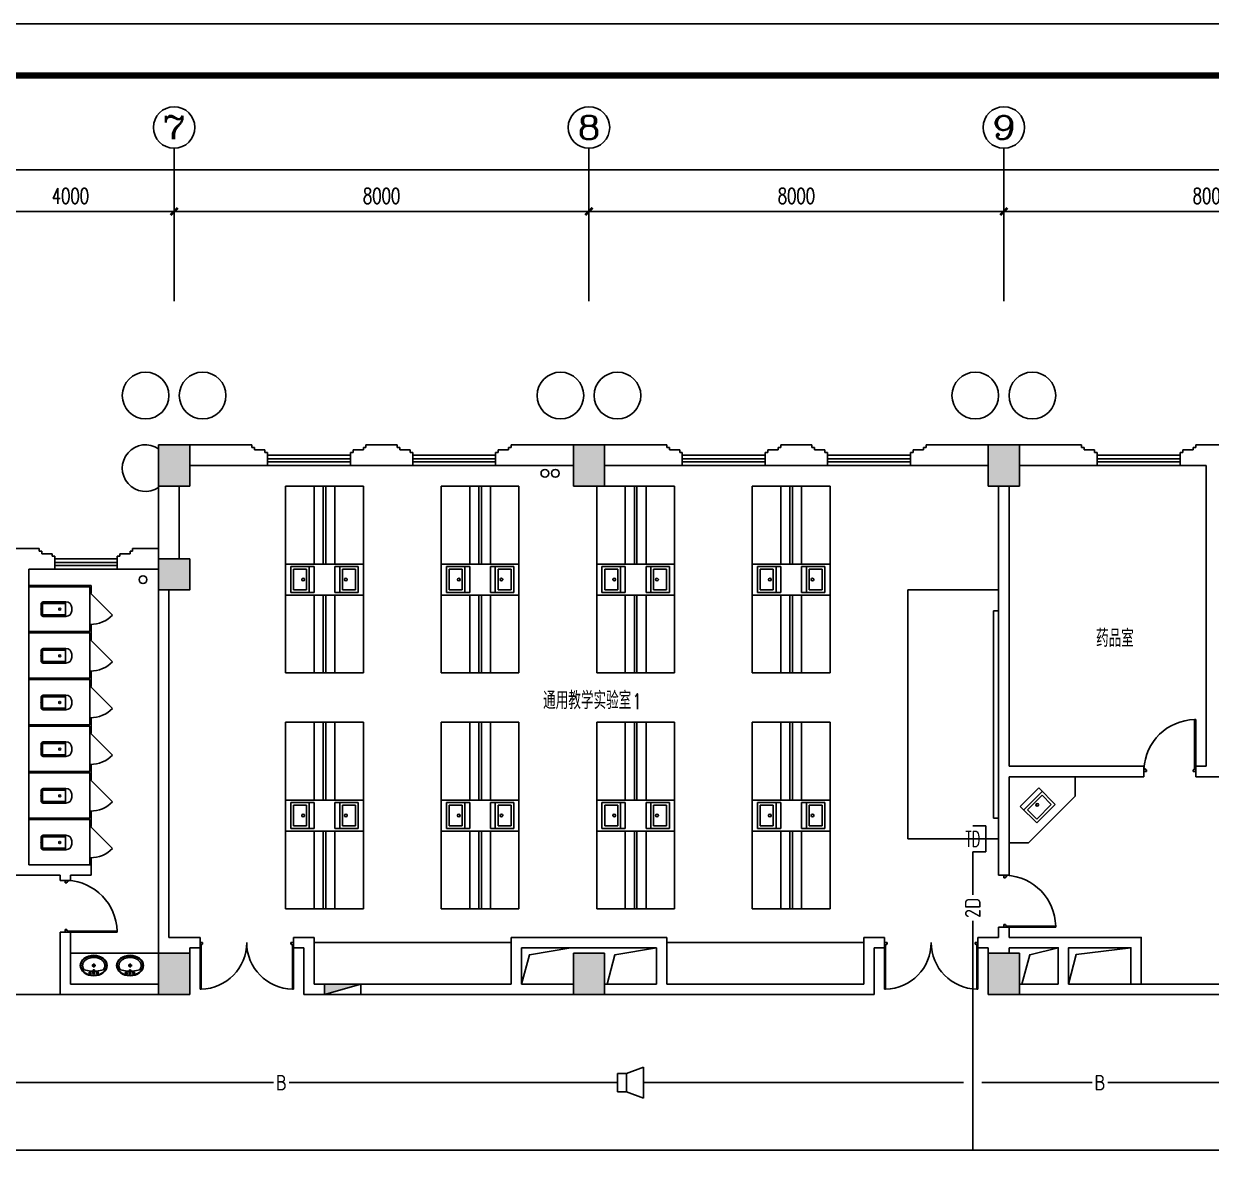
# Model space of a CAD drawing. Extents: x 190999 to 834799, y -200814 to 215286.
# Drawn here: x 217912 to 240812, y 49967 to 71786 of the extents above; entities that cross this region are included whole.
import ezdxf
from ezdxf.enums import TextEntityAlignment as Align

# ---------------------------------------------------------------- set-up
doc = ezdxf.new("R2010")
doc.units = 0
doc.header["$LTSCALE"] = 1000
doc.header["$MEASUREMENT"] = 0
for name, color, linetype in [('00-EQUIP', 3, 'Continuous'), ('00-SIG_TEXT', 7, 'Continuous'), ('00-WIRE-4', 6, 'Continuous'), ('A-卫生间', 250, 'Continuous'), ('A-墙线', 2, 'Continuous'), ('A-外包装修', 250, 'Continuous'), ('A-外窗', 145, 'Continuous'), ('A-家具', 250, 'Continuous'), ('A-门', 167, 'Continuous'), ('AXIS', 3, 'Continuous'), ('AXIS_TEXT', 7, 'Continuous'), ('COLUMN', 2, 'Continuous'), ('EQUIP_消火栓', 6, 'Continuous'), ('PUB_HATCH', 250, 'Continuous'), ('图框', 189, 'Continuous'), ('房间名称', 7, 'Continuous'), ('桥架', 1, 'Continuous'), ('洞口线', 177, 'Continuous'), ('雨水管', 3, 'Continuous')]:
    doc.layers.add(name, color=color, linetype=linetype)
doc.styles.add('-GBCBIGGBENOR', font='GBENOR.shx', dxfattribs={"bigfont": 'GBCBIG.shx'})
doc.styles.add('_COMPLEX', font='COMPLEX.shx', dxfattribs={"width": 0.5})
doc.styles.add('_TCH_AXIS', font='COMPLEX', dxfattribs={"bigfont": 'GBCBIG'})
doc.styles.add('_TCH_DIM', font='SIMPLEX', dxfattribs={"bigfont": 'GBCBIG'})
doc.styles.add('COMPLEX', font='COMPLEX')
doc.styles.add('DIM_FONT', font='SIMPLEX', dxfattribs={"width": 0.7, "bigfont": 'GBCBIG'})
doc.styles.get("Standard").update_dxf_attribs({"font": 'simhei.ttf'})
doc.styles.add('zz-1', font='arial.ttf', dxfattribs={"width": 0.8})
doc.dimstyles.new('DIMN', dxfattribs={"dimtxt": 300, "dimasz": 100, "dimexe": 250, "dimexo": 300, "dimgap": 150, "dimtad": 1, "dimdec": 0, "dimzin": 0, "dimdsep": 46, "dimtxsty": 'DIM_FONT', "dimblk": 'ARCHTICK', "dimcen": 0.09, "dimclrt": 7, "dimazin": 2, "dimtfac": 1, "dimtdec": 0, "dimtix": 1, "dimtmove": 2, "dimatfit": 3, "dimfxl": 0, "dimtolj": 1, "dimtzin": 0, "dimarcsym": 0})

# ---------------------------------------------------------------- blocks, each defined once
blk = doc.blocks.new('TJAD_TK_A0')
at = {"layer": '图框'}
blk.add_line((2162, 399.3), (973, 399.3), dxfattribs=at)
at = {"layer": '图框', "const_width": 1.2}
blk.add_lwpolyline([(2152, -431.7), (2152, 389.3), (998, 389.3), (998, -431.7)], close=True, dxfattribs=at)
blk = doc.blocks.new('m1000')
at = {"layer": 'A-墙线'}
for p, q in [((0, 0), (0, 200)), ((1000, 0), (1000, 200))]:
    blk.add_line(p, q, dxfattribs=at)
at = {"layer": 'A-门'}
for p, q in [((0, 1100), (0, 100)), ((0, 1100), (20, 1100)), ((20, 1100), (20, 150)), ((0, 150), (30, 150)), ((0, 100), (50, 100)), ((30, 150), (30, 130)), ((30, 130), (50, 130)), ((50, 130), (50, 100)), ((950, 130), (950, 100)), ((970, 130), (950, 130)), ((1000, 100), (950, 100)), ((970, 150), (970, 130)), ((1000, 150), (970, 150)), ((1000, 150), (1000, 100))]:
    blk.add_line(p, q, dxfattribs=at)
blk.add_arc((0, 100), 1000, 2.866, 88.854, dxfattribs=at)
blk = doc.blocks.new('m1800')
at = {"layer": 'A-墙线'}
for p, q in [((-900, -100), (-900, 100)), ((900, -100), (900, 100))]:
    blk.add_line(p, q, dxfattribs=at)
at = {"layer": 'A-门'}
for p, q in [((-900, 900), (-900, 0)), ((-900, 900), (-880, 900)), ((-880, 900), (-880, 50)), ((880, 900), (880, 50)), ((900, 900), (880, 900)), ((900, 900), (900, 0)), ((-900, 50), (-870, 50)), ((-900, 0), (-850, 0)), ((-870, 50), (-870, 30)), ((-870, 30), (-850, 30)), ((-850, 30), (-850, 0)), ((850, 30), (850, 0)), ((870, 30), (850, 30)), ((900, 0), (850, 0)), ((870, 50), (870, 30)), ((900, 50), (870, 50))]:
    blk.add_line(p, q, dxfattribs=at)
for centre, start, end in [((-900, 0), 0, 88.7267), ((900, 0), 91.2733, 180)]:
    blk.add_arc(centre, 900, start, end, dxfattribs=at)
blk = doc.blocks.new('手盆')
at = {"layer": 'A-卫生间'}
for p, q in [((113, 12), (46, 16)), ((160, 0), (235, 0)), ((198, -37), (198, 38)), ((113, -11), (46, -16))]:
    blk.add_line(p, q, dxfattribs=at)
for centre, major_axis, ratio, start_param, end_param in [((198, 0), (0, 259), 0.763797, 3.141593, 9.424778), ((194, 0), (0, 259), 0.413212, 0.351725, 1.519021), ((106, 0), (0, 13.9), 0.9, 3.760941, 5.663837), ((194, 0), (0, 259), 0.413212, 1.620217, 2.789865)]:
    blk.add_ellipse(centre, major_axis=major_axis, ratio=ratio, start_param=start_param, end_param=end_param, dxfattribs=at)
for centre, major_axis in [((46, 0), (0, 15.8)), ((56, 71), (0, 20.6)), ((56, 71), (0, 15.6)), ((198, 0), (0, 23.4)), ((56, -71), (0, 20.6)), ((56, -71), (0, 15.6))]:
    blk.add_ellipse(centre, major_axis=major_axis, ratio=0.9, dxfattribs=at)
for points, knots in [([(198, -249), (204, -249), (211, -249), (228, -246), (239, -243), (260, -236), (270, -231), (290, -218), (299, -211), (317, -194), (325, -185), (340, -164), (347, -153), (360, -129), (365, -116), (374, -90), (378, -76), (383, -48), (385, -34), (387, -5), (387, 9), (385, 38), (383, 52), (377, 80), (373, 94), (364, 120), (358, 133), (345, 156), (338, 167), (323, 187), (314, 197), (296, 213), (287, 220), (267, 232), (257, 237), (236, 244), (225, 247), (204, 249), (193, 249), (171, 247), (161, 245), (140, 237), (129, 232), (110, 221), (100, 213), (82, 197), (74, 188), (58, 168), (51, 157), (38, 133), (32, 121), (23, 95), (19, 81), (13, 53), (11, 39), (9, 10), (9, -4), (10, -33), (12, -47), (18, -75), (21, -89), (30, -115), (36, -128), (48, -152), (55, -163), (70, -184), (78, -193), (96, -210), (105, -218), (125, -230), (135, -235), (156, -243), (167, -246), (184, -249), (191, -249), (198, -249)], [0, 0, 0, 0, 0.105369, 0.105369, 0.278747, 0.278747, 0.452125, 0.452125, 0.625504, 0.625504, 0.798882, 0.798882, 0.97226, 0.97226, 1.145639, 1.145639, 1.319017, 1.319017, 1.492395, 1.492395, 1.665774, 1.665774, 1.839152, 1.839152, 2.01253, 2.01253, 2.185909, 2.185909, 2.359287, 2.359287, 2.532665, 2.532665, 2.706044, 2.706044, 2.879422, 2.879422, 3.0528, 3.0528, 3.226179, 3.226179, 3.399557, 3.399557, 3.572935, 3.572935, 3.746313, 3.746313, 3.919692, 3.919692, 4.09307, 4.09307, 4.266448, 4.266448, 4.439827, 4.439827, 4.613205, 4.613205, 4.786583, 4.786583, 4.959962, 4.959962, 5.13334, 5.13334, 5.306718, 5.306718, 5.480097, 5.480097, 5.653475, 5.653475, 5.826853, 5.826853, 6.000232, 6.000232, 6.17361, 6.17361, 6.283185, 6.283185, 6.283185, 6.283185]), ([(119, -185), (121, -187), (123, -188), (130, -193), (135, -196), (146, -202), (152, -205), (163, -209), (169, -210), (180, -213), (186, -214), (194, -214), (196, -214), (198, -214), (204, -214), (209, -214), (222, -212), (229, -210), (241, -206), (245, -204), (254, -200), (259, -197), (269, -191), (275, -187), (286, -178), (291, -173), (300, -162), (304, -158), (314, -145), (319, -137), (327, -123), (329, -118), (334, -107), (336, -101), (341, -89), (343, -83), (346, -71), (348, -64), (351, -49), (352, -40), (354, -22), (355, -13), (355, 5), (355, 14), (354, 32), (352, 41), (349, 58), (348, 66), (343, 81), (341, 89), (335, 104), (332, 111), (326, 125), (322, 132), (314, 144), (310, 150), (301, 162), (296, 167), (287, 177), (281, 181), (272, 189), (267, 192), (256, 199), (250, 202), (238, 207), (233, 209), (223, 211), (217, 212), (205, 214), (198, 214), (186, 213), (181, 213), (171, 211), (166, 210), (151, 205), (141, 200), (128, 191), (123, 188), (119, 185)], [5.740897, 5.740897, 5.740897, 5.740897, 5.780874, 5.780874, 5.896829, 5.896829, 6.012784, 6.012784, 6.128739, 6.128739, 6.240697, 6.240697, 6.283185, 6.283185, 6.283185, 6.399826, 6.399826, 6.5409, 6.5409, 6.634, 6.634, 6.7271, 6.7271, 6.852188, 6.852188, 6.977276, 6.977276, 7.077377, 7.077377, 7.229977, 7.229977, 7.317389, 7.317389, 7.404801, 7.404801, 7.497094, 7.497094, 7.589386, 7.589386, 7.712334, 7.712334, 7.835281, 7.835281, 7.958228, 7.958228, 8.081175, 8.081175, 8.194983, 8.194983, 8.30879, 8.30879, 8.422598, 8.422598, 8.537599, 8.537599, 8.6526, 8.6526, 8.767602, 8.767602, 8.884432, 8.884432, 8.982435, 8.982435, 9.119467, 9.119467, 9.224191, 9.224191, 9.328914, 9.328914, 9.470087, 9.470087, 9.571187, 9.571187, 9.672288, 9.672288, 9.874489, 9.874489, 9.967059, 9.967059, 9.967059, 9.967059])]:
    blk.add_open_spline(points, degree=3, knots=knots, dxfattribs=at)
blk.add_point((46, 0), dxfattribs=at)
blk = doc.blocks.new('$TwtSys$00000434')
for p, q in [((-0.5, 0.5), (-0.5, -0.5)), ((-0.5, -0.5), (0.5, 0.5)), ((0.5, 0.5), (-0.5, 0.5)), ((0.5, -0.5), (0.5, 0.5)), ((-0.5, -0.5), (0.5, -0.5))]:
    blk.add_line(p, q)
blk.add_solid([(0.5, -0.5), (0.5, 0.5), (-0.5, -0.5)])
blk = doc.blocks.new('_ArchTick')
at = {"const_width": 0.5}
blk.add_lwpolyline([(-0.7, -0.7), (0.7, 0.7)], dxfattribs=at)
blk = doc.blocks.new('*D937')
at = {"layer": 'AXIS', "color": 0, "lineweight": -2}
for p, q in [((216812, 66767), (216812, 68417)), ((220812, 66767), (220812, 68417)), ((216812, 68167), (220812, 68167))]:
    blk.add_line(p, q, dxfattribs=at)
at = {"layer": 'Defpoints', "color": 0}
for p in [(220812, 68167), (216812, 66467), (220812, 66467)]:
    blk.add_point(p, dxfattribs=at)
at = {"layer": 'AXIS', "color": 0, "lineweight": -2, "xscale": 100, "yscale": 100, "zscale": 100, "rotation": 180}
blk.add_blockref('_ArchTick', (216812, 68167), dxfattribs=at)
at = {"layer": 'AXIS', "color": 0, "lineweight": -2, "xscale": 100, "yscale": 100, "zscale": 100}
blk.add_blockref('_ArchTick', (220812, 68167), dxfattribs=at)
at = {"layer": 'AXIS', "color": 7, "insert": (218812, 68467), "char_height": 300, "attachment_point": 5, "style": 'DIM_FONT'}
blk.add_mtext('\\A1;4000', dxfattribs=at)
blk = doc.blocks.new('*D938')
at = {"layer": 'AXIS', "color": 0, "lineweight": -2}
for p, q in [((220812, 66767), (220812, 68417)), ((228812, 66767), (228812, 68417)), ((220812, 68167), (228812, 68167))]:
    blk.add_line(p, q, dxfattribs=at)
at = {"layer": 'Defpoints', "color": 0}
for p in [(228812, 68167), (220812, 66467), (228812, 66467)]:
    blk.add_point(p, dxfattribs=at)
at = {"layer": 'AXIS', "color": 0, "lineweight": -2, "xscale": 100, "yscale": 100, "zscale": 100, "rotation": 180}
blk.add_blockref('_ArchTick', (220812, 68167), dxfattribs=at)
at = {"layer": 'AXIS', "color": 0, "lineweight": -2, "xscale": 100, "yscale": 100, "zscale": 100}
blk.add_blockref('_ArchTick', (228812, 68167), dxfattribs=at)
at = {"layer": 'AXIS', "color": 7, "insert": (224812, 68467), "char_height": 300, "attachment_point": 5, "style": 'DIM_FONT'}
blk.add_mtext('\\A1;8000', dxfattribs=at)
blk = doc.blocks.new('*D939')
at = {"layer": 'AXIS', "color": 0, "lineweight": -2}
for p, q in [((228812, 66767), (228812, 68417)), ((236812, 66767), (236812, 68417)), ((228812, 68167), (236812, 68167))]:
    blk.add_line(p, q, dxfattribs=at)
at = {"layer": 'Defpoints', "color": 0}
for p in [(236812, 68167), (228812, 66467), (236812, 66467)]:
    blk.add_point(p, dxfattribs=at)
at = {"layer": 'AXIS', "color": 0, "lineweight": -2, "xscale": 100, "yscale": 100, "zscale": 100, "rotation": 180}
blk.add_blockref('_ArchTick', (228812, 68167), dxfattribs=at)
at = {"layer": 'AXIS', "color": 0, "lineweight": -2, "xscale": 100, "yscale": 100, "zscale": 100}
blk.add_blockref('_ArchTick', (236812, 68167), dxfattribs=at)
at = {"layer": 'AXIS', "color": 7, "insert": (232812, 68467), "char_height": 300, "attachment_point": 5, "style": 'DIM_FONT'}
blk.add_mtext('\\A1;8000', dxfattribs=at)
blk = doc.blocks.new('*D940')
at = {"layer": 'AXIS', "color": 0, "lineweight": -2}
for p, q in [((236812, 66767), (236812, 68417)), ((244812, 66767), (244812, 68417)), ((236812, 68167), (244812, 68167))]:
    blk.add_line(p, q, dxfattribs=at)
at = {"layer": 'Defpoints', "color": 0}
for p in [(244812, 68167), (236812, 66467), (244812, 66467)]:
    blk.add_point(p, dxfattribs=at)
at = {"layer": 'AXIS', "color": 0, "lineweight": -2, "xscale": 100, "yscale": 100, "zscale": 100, "rotation": 180}
blk.add_blockref('_ArchTick', (236812, 68167), dxfattribs=at)
at = {"layer": 'AXIS', "color": 0, "lineweight": -2, "xscale": 100, "yscale": 100, "zscale": 100}
blk.add_blockref('_ArchTick', (244812, 68167), dxfattribs=at)
at = {"layer": 'AXIS', "color": 7, "insert": (240812, 68467), "char_height": 300, "attachment_point": 5, "style": 'DIM_FONT'}
blk.add_mtext('\\A1;8000', dxfattribs=at)
blk = doc.blocks.new('*D947')
at = {"layer": 'AXIS', "color": 0, "lineweight": -2}
for p, q in [((210512, 66767), (210512, 69217)), ((283812, 66767), (283812, 69217)), ((210512, 68967), (283812, 68967))]:
    blk.add_line(p, q, dxfattribs=at)
at = {"layer": 'Defpoints', "color": 0}
for p in [(283812, 68967), (210512, 66467), (283812, 66467)]:
    blk.add_point(p, dxfattribs=at)
at = {"layer": 'AXIS', "color": 0, "lineweight": -2, "xscale": 100, "yscale": 100, "zscale": 100, "rotation": 180}
blk.add_blockref('_ArchTick', (210512, 68967), dxfattribs=at)
at = {"layer": 'AXIS', "color": 0, "lineweight": -2, "xscale": 100, "yscale": 100, "zscale": 100}
blk.add_blockref('_ArchTick', (283812, 68967), dxfattribs=at)
at = {"layer": 'AXIS', "color": 7, "insert": (247162, 69267), "char_height": 300, "attachment_point": 5, "style": 'DIM_FONT'}
blk.add_mtext('\\A1;73300', dxfattribs=at)
blk = doc.blocks.new('_FZH')
blk.add_lwpolyline([(-0.5, -0.5), (0.5, -0.5), (0.5, 0.5), (-0.5, 0.5)], close=True)
at = {"layer": 'PUB_HATCH'}
blk.add_solid([(-0.5, -0.5), (0.5, -0.5), (-0.5, 0.5), (0.5, 0.5)], dxfattribs=at)
blk = doc.blocks.new('_AXISO')
blk.add_circle((0, 0), 0.5)
at = {"layer": 'AXIS_TEXT', "style": 'COMPLEX', "width": 1.041667}
blk.add_attdef('A', text='', height=0.56, dxfattribs=at).set_placement((-0.25, -0.28), (0.25, -0.28), align=Align.FIT)
blk = doc.blocks.new('$plan$00001609')
at = {"linetype": 'Continuous'}
for p, q in [((0, -251), (0, 251)), ((0, 251), (450, 251)), ((93, -251), (93, 251)), ((450, 251), (450, -251)), ((146, -199), (146, 199)), ((146, 199), (397, 199)), ((397, 199), (397, -199)), ((146, -199), (397, -199)), ((0, -251), (450, -251))]:
    blk.add_line(p, q, dxfattribs=at)
blk.add_line((238, 2), (238, 0))
blk.add_arc((212, 0), 26, 4.716, 0, dxfattribs=at)
at = {"style": 'zz-1'}
for tag in ['YSIZE', 'XSIZE']:
    blk.add_attdef(tag, (0, 0), '', height=0.5, dxfattribs=at)
blk = doc.blocks.new('$lvtry$00000200')
for p, q in [((-140, -40, 0), (-140, -480, 0)), ((-110, -40, 0), (-110, -470, 0)), ((100, 0, 0), (-100, 0, 0)), ((100, -30, 0), (-100, -30, 0)), ((110, -470, 0), (110, -40, 0)), ((140, -480, 0), (140, -40, 0)), ((140, -470, 0), (-140, -470, 0)), ((-30, -590, 0), (30, -590, 0))]:
    blk.add_line(p, q)
blk.add_circle((0, -359, 0), 20)
for centre, radius, start, end in [((-100, -40, 0), 40, 90, 180), ((-100, -40, 0), 10, 90, 180), ((100, -40, 0), 40, 0, 90), ((100, -40, 0), 10, 0, 90), ((-30, -480, 0), 110, 180, 270), ((30, -480, 0), 110, 270, 0)]:
    blk.add_arc(centre, radius, start, end)
blk.add_point((0, 0))
blk = doc.blocks.new('$DorLib2D$00000114')
at = {"color": 0}
blk.add_line((0.5, 0), (-0.207, 0.707), dxfattribs=at)
blk.add_arc((0.5, 0), 1, 135, 180, dxfattribs=at)
blk = doc.blocks.new('_LINKPT1')
at = {"color": 0}
blk.add_line((0, 0), (0, 0), dxfattribs=at)
blk = doc.blocks.new('IO37IMB6')
for p, q in [((-0.5, 0.499), (-0.5, 0.999)), ((0.5, 0.999), (0.5, 0.499)), ((0.5, 0.499), (-0.5, 0.499)), ((0, 0.5), (0, 0))]:
    blk.add_line(p, q)
at = {"xscale": 0.002, "yscale": 0.002, "zscale": 0.002}
for p in [(0, 1.384), (-0.5, 0.499), (0.5, 0.499), (0, 0)]:
    blk.add_blockref('_LINKPT1', p, dxfattribs=at)
at = {"style": '_COMPLEX', "width": 0.6, "flags": 8}
blk.add_attdef('$TEXT$', text='', height=0.6, dxfattribs=at).set_placement((0, 1), align=Align.MIDDLE_CENTER)
at = {"flags": 9}
blk.add_attdef('A', (0, 0), '', height=0.00002, dxfattribs=at)
blk = doc.blocks.new('OS28WV87')
for p, q in [((0.35, 0.35), (1, 0.6)), ((1, 0.6), (1, -0.6)), ((0, 0.35), (0, -0.35)), ((0, 0.35), (0.35, 0.35)), ((0.35, 0.35), (0.35, -0.35)), ((0.35, -0.35), (0, -0.35)), ((1, -0.6), (0.35, -0.35))]:
    blk.add_line(p, q)
at = {"xscale": 0.002, "yscale": 0.002, "zscale": 0.002}
for p in [(0, 0), (0.175, 0.35), (1, 0), (0.175, -0.35)]:
    blk.add_blockref('_LINKPT1', p, dxfattribs=at)
at = {"flags": 9}
blk.add_attdef('A', (0, 0), '', height=0.00002, dxfattribs=at)

msp = doc.modelspace()

# ---------------------------------------------------------------- hatches: boundary and pattern name
at = {"layer": 'PUB_HATCH'}
for points in [[(221111.6, 63667.4), (220511.6, 63667.4), (220511.6, 62867.4), (221111.6, 62867.4)], [(229111.6, 63667.4), (228511.6, 63667.4), (228511.6, 62867.4), (229111.6, 62867.4)], [(237111.6, 63667.4), (236511.6, 63667.4), (236511.6, 62867.4), (237111.6, 62867.4)], [(221111.6, 53867.4), (220511.6, 53867.4), (220511.6, 53067.4), (221111.6, 53067.4)], [(229111.6, 53867.4), (228511.6, 53867.4), (228511.6, 53067.4), (229111.6, 53067.4)], [(237111.6, 53867.4), (236511.6, 53867.4), (236511.6, 53067.4), (237111.6, 53067.4)]]:
    msp.add_hatch(color=256, dxfattribs=at).paths.add_polyline_path(points)

# ---------------------------------------------------------------- linework, layer by layer
at = {"layer": '00-WIRE-4'}
for p, q in [((236212.1, 55817.4), (236212.1, 54989.7)), ((236212.1, 54489.1), (236212.1, 50067.4)), ((222727.8, 51367.4), (216211.6, 51367.4)), ((229361.6, 51367.4), (223032.8, 51367.4)), ((236037.1, 51367.4), (229861.6, 51367.4)), ((238514.8, 51367.4), (236387.1, 51367.4)), ((246661.6, 51367.4), (238819.8, 51367.4))]:
    msp.add_line(p, q, dxfattribs=at)
at = {"layer": 'A-卫生间'}
for p, q in [((218011.6, 60954.9), (219211.6, 60954.9)), ((218011.6, 60954.9), (218011.6, 60929.9)), ((218011.6, 60929.9), (219186.6, 60929.9)), ((219186.6, 60929.9), (219186.6, 60804.9)), ((219211.6, 60804.9), (219211.6, 60954.9)), ((219186.6, 60804.9), (219211.6, 60804.9)), ((219186.6, 60067.4), (218011.6, 60067.4)), ((218011.6, 60042.4), (218011.6, 60067.4)), ((219186.6, 60042.4), (218011.6, 60042.4)), ((219211.6, 60204.9), (219186.6, 60204.9)), ((219186.6, 60204.9), (219186.6, 60067.4)), ((219186.6, 60042.4), (219186.6, 59904.9)), ((219211.6, 60067.4), (219211.6, 60204.9)), ((219211.6, 59904.9), (219211.6, 60067.4)), ((219186.6, 59904.9), (219211.6, 59904.9)), ((219186.6, 59167.4), (218011.6, 59167.4)), ((218011.6, 59142.4), (218011.6, 59167.4)), ((219186.6, 59142.4), (218011.6, 59142.4)), ((219211.6, 59304.9), (219186.6, 59304.9)), ((219186.6, 59304.9), (219186.6, 59167.4)), ((219186.6, 59142.4), (219186.6, 59004.9)), ((219211.6, 59167.4), (219211.6, 59304.9)), ((219211.6, 59004.9), (219211.6, 59167.4)), ((219186.6, 59004.9), (219211.6, 59004.9)), ((219211.6, 58404.9), (219186.6, 58404.9)), ((219186.6, 58404.9), (219186.6, 58267.4)), ((219211.6, 58267.4), (219211.6, 58404.9)), ((219186.6, 58267.4), (218011.6, 58267.4)), ((218011.6, 58242.4), (218011.6, 58267.4)), ((219186.6, 58242.4), (218011.6, 58242.4)), ((219186.6, 58242.4), (219186.6, 58104.9)), ((219211.6, 58104.9), (219211.6, 58267.4)), ((219186.6, 58104.9), (219211.6, 58104.9)), ((219211.6, 57504.9), (219186.6, 57504.9)), ((219186.6, 57504.9), (219186.6, 57367.4)), ((219211.6, 57367.4), (219211.6, 57504.9)), ((219186.6, 57367.4), (218011.6, 57367.4)), ((218011.6, 57342.4), (218011.6, 57367.4)), ((219186.6, 57342.4), (218011.6, 57342.4)), ((219186.6, 57342.4), (219186.6, 57204.9)), ((219211.6, 57204.9), (219211.6, 57367.4)), ((219186.6, 57204.9), (219211.6, 57204.9)), ((219211.6, 56604.9), (219186.6, 56604.9)), ((219186.6, 56604.9), (219186.6, 56467.4)), ((219211.6, 56467.4), (219211.6, 56604.9)), ((219186.6, 56467.4), (218011.6, 56467.4)), ((218011.6, 56442.4), (218011.6, 56467.4)), ((219186.6, 56442.4), (218011.6, 56442.4)), ((219186.6, 56442.4), (219186.6, 56304.9)), ((219211.6, 56304.9), (219211.6, 56467.4)), ((219186.6, 56304.9), (219211.6, 56304.9)), ((219211.6, 55704.9), (219186.6, 55704.9)), ((219186.6, 55704.9), (219186.6, 55567.4)), ((219211.6, 55567.4), (219211.6, 55704.9)), ((219186.6, 55567.4), (219211.6, 55567.4)), ((218811.6, 53867.4), (220511.6, 53867.4)), ((217111.6, 53067.4), (218611.6, 53067.4))]:
    msp.add_line(p, q, dxfattribs=at)
at = {"layer": 'A-墙线'}
for p, q in [((221111.6, 63667.4), (222311.6, 63667.4)), ((222311.6, 63667.4), (222311.6, 63617.4)), ((224511.6, 63667.4), (225111.6, 63667.4)), ((224511.6, 63667.4), (224511.6, 63617.4)), ((225111.6, 63667.4), (225111.6, 63617.4)), ((227311.6, 63667.4), (228511.6, 63667.4)), ((227311.6, 63667.4), (227311.6, 63617.4)), ((230311.6, 63667.4), (229111.6, 63667.4)), ((230311.6, 63667.4), (230311.6, 63617.4)), ((233111.6, 63667.4), (232511.6, 63667.4)), ((232511.6, 63667.4), (232511.6, 63617.4)), ((233111.6, 63667.4), (233111.6, 63617.4)), ((236511.6, 63667.4), (235311.6, 63667.4)), ((235311.6, 63667.4), (235311.6, 63617.4)), ((237111.6, 63667.4), (238311.6, 63667.4)), ((238311.6, 63667.4), (238311.6, 63617.4)), ((240511.6, 63667.4), (241111.6, 63667.4)), ((240511.6, 63667.4), (240511.6, 63617.4)), ((222311.6, 63617.4), (222361.6, 63617.4)), ((222361.6, 63617.4), (222361.6, 63567.4)), ((222361.6, 63567.4), (222561.6, 63567.4)), ((222561.6, 63567.4), (222561.6, 63517.4)), ((222561.6, 63517.4), (222611.6, 63517.4)), ((222611.6, 63517.4), (222611.6, 63267.4)), ((224261.6, 63517.4), (224211.6, 63517.4)), ((224211.6, 63517.4), (224211.6, 63267.4)), ((224261.6, 63567.4), (224261.6, 63517.4)), ((224461.6, 63567.4), (224261.6, 63567.4)), ((224461.6, 63617.4), (224461.6, 63567.4)), ((224511.6, 63617.4), (224461.6, 63617.4)), ((225111.6, 63617.4), (225161.6, 63617.4)), ((225161.6, 63617.4), (225161.6, 63567.4)), ((225161.6, 63567.4), (225361.6, 63567.4)), ((225361.6, 63567.4), (225361.6, 63517.4)), ((225361.6, 63517.4), (225411.6, 63517.4)), ((225411.6, 63517.4), (225411.6, 63267.4)), ((227061.6, 63517.4), (227011.6, 63517.4)), ((227011.6, 63517.4), (227011.6, 63267.4)), ((227061.6, 63567.4), (227061.6, 63517.4)), ((227261.6, 63567.4), (227061.6, 63567.4)), ((227261.6, 63617.4), (227261.6, 63567.4)), ((227311.6, 63617.4), (227261.6, 63617.4)), ((230311.6, 63617.4), (230361.6, 63617.4)), ((230361.6, 63617.4), (230361.6, 63567.4)), ((230361.6, 63567.4), (230561.6, 63567.4)), ((230561.6, 63567.4), (230561.6, 63517.4)), ((230561.6, 63517.4), (230611.6, 63517.4)), ((230611.6, 63517.4), (230611.6, 63267.4)), ((232261.6, 63517.4), (232211.6, 63517.4)), ((232211.6, 63517.4), (232211.6, 63267.4)), ((232261.6, 63567.4), (232261.6, 63517.4)), ((232461.6, 63567.4), (232261.6, 63567.4)), ((232461.6, 63617.4), (232461.6, 63567.4)), ((232511.6, 63617.4), (232461.6, 63617.4)), ((233111.6, 63617.4), (233161.6, 63617.4)), ((233161.6, 63617.4), (233161.6, 63567.4)), ((233161.6, 63567.4), (233361.6, 63567.4)), ((233361.6, 63567.4), (233361.6, 63517.4)), ((233361.6, 63517.4), (233411.6, 63517.4)), ((233411.6, 63517.4), (233411.6, 63267.4)), ((235061.6, 63517.4), (235011.6, 63517.4)), ((235011.6, 63517.4), (235011.6, 63267.4)), ((235061.6, 63567.4), (235061.6, 63517.4)), ((235261.6, 63567.4), (235061.6, 63567.4)), ((235261.6, 63617.4), (235261.6, 63567.4)), ((235311.6, 63617.4), (235261.6, 63617.4)), ((238311.6, 63617.4), (238361.6, 63617.4)), ((238361.6, 63617.4), (238361.6, 63567.4)), ((238361.6, 63567.4), (238561.6, 63567.4)), ((238561.6, 63567.4), (238561.6, 63517.4)), ((238561.6, 63517.4), (238611.6, 63517.4)), ((238611.6, 63517.4), (238611.6, 63267.4)), ((240261.6, 63517.4), (240211.6, 63517.4)), ((240211.6, 63517.4), (240211.6, 63267.4)), ((240261.6, 63567.4), (240261.6, 63517.4)), ((240461.6, 63567.4), (240261.6, 63567.4)), ((240461.6, 63617.4), (240461.6, 63567.4)), ((240511.6, 63617.4), (240461.6, 63617.4)), ((221111.6, 63267.4), (222611.6, 63267.4)), ((224211.6, 63267.4), (225411.6, 63267.4)), ((227011.6, 63267.4), (228511.6, 63267.4)), ((230611.6, 63267.4), (229111.6, 63267.4)), ((233411.6, 63267.4), (232211.6, 63267.4)), ((236511.6, 63267.4), (235011.6, 63267.4)), ((237111.6, 63267.4), (238611.6, 63267.4)), ((240211.6, 63267.4), (240711.6, 63267.4)), ((240711.6, 63267.4), (240711.6, 57467.4)), ((220511.6, 61467.4), (220511.6, 62867.4)), ((220911.6, 61467.4), (220911.6, 62867.4)), ((236711.6, 55367.4), (236711.6, 62867.4)), ((236911.6, 57467.4), (236911.6, 62867.4)), ((217611.6, 61667.4), (218211.6, 61667.4)), ((218211.6, 61667.4), (218211.6, 61617.4)), ((218211.6, 61617.4), (218261.6, 61617.4)), ((218261.6, 61617.4), (218261.6, 61567.4)), ((219961.6, 61617.4), (219961.6, 61567.4)), ((220011.6, 61617.4), (219961.6, 61617.4)), ((220011.6, 61667.4), (220011.6, 61617.4)), ((220011.6, 61667.4), (220511.6, 61667.4)), ((218261.6, 61567.4), (218461.6, 61567.4)), ((218461.6, 61567.4), (218461.6, 61517.4)), ((218461.6, 61517.4), (218511.6, 61517.4)), ((218511.6, 61517.4), (218511.6, 61267.4)), ((219761.6, 61517.4), (219711.6, 61517.4)), ((219711.6, 61517.4), (219711.6, 61267.4)), ((219761.6, 61567.4), (219761.6, 61517.4)), ((219961.6, 61567.4), (219761.6, 61567.4)), ((218011.6, 55567.4), (218011.6, 61267.4)), ((218011.6, 61267.4), (218511.6, 61267.4)), ((219711.6, 61267.4), (220511.6, 61267.4)), ((220511.6, 53867.4), (220511.6, 61167.4)), ((220711.6, 54167.4), (220711.6, 60867.4)), ((239511.6, 57467.4), (236911.6, 57467.4)), ((239511.6, 57267.4), (236911.6, 57267.4)), ((236911.6, 55367.4), (236911.6, 57267.4)), ((240711.6, 57467.4), (240511.6, 57467.4)), ((241111.6, 57267.4), (240511.6, 57267.4)), ((218011.6, 55567.4), (219211.6, 55567.4)), ((219211.6, 55567.4), (219211.6, 55367.4)), ((217111.6, 55367.4), (218611.6, 55367.4)), ((218611.6, 55267.4), (218611.6, 55367.4)), ((218811.6, 55267.4), (218811.6, 55367.4)), ((218811.6, 55367.4), (219211.6, 55367.4)), ((236711.6, 54167.4), (236711.6, 54367.4)), ((236911.6, 54167.4), (236911.6, 54367.4)), ((218611.6, 53067.4), (218611.6, 54267.4)), ((218811.6, 53267.4), (218811.6, 54267.4)), ((221311.6, 54167.4), (220711.6, 54167.4)), ((223111.6, 54167.4), (223511.6, 54167.4)), ((223511.6, 54167.4), (223511.6, 53267.4)), ((230311.6, 54167.4), (227311.6, 54167.4)), ((227311.6, 54167.4), (227311.6, 53267.4)), ((230311.6, 54167.4), (230311.6, 53267.4)), ((234511.6, 54167.4), (234111.6, 54167.4)), ((234111.6, 54167.4), (234111.6, 53267.4)), ((236311.6, 54167.4), (236711.6, 54167.4)), ((221111.6, 53967.4), (221311.6, 53967.4)), ((221111.6, 53867.4), (221111.6, 53967.4)), ((223111.6, 53967.4), (223311.6, 53967.4)), ((223311.6, 53967.4), (223311.6, 53067.4)), ((230111.6, 53967.4), (227511.6, 53967.4)), ((227511.6, 53267.4), (227511.6, 53967.4)), ((230111.6, 53267.4), (230111.6, 53967.4)), ((234511.6, 53967.4), (234311.6, 53967.4)), ((234311.6, 53967.4), (234311.6, 53067.4)), ((236511.6, 53967.4), (236311.6, 53967.4)), ((236511.6, 53867.4), (236511.6, 53967.4)), ((236911.6, 53867.4), (236911.6, 53967.4)), ((220511.6, 53267.4), (218811.6, 53267.4)), ((227311.6, 53267.4), (223511.6, 53267.4)), ((228511.6, 53267.4), (227511.6, 53267.4)), ((229111.6, 53267.4), (230111.6, 53267.4)), ((230311.6, 53267.4), (234111.6, 53267.4)), ((237861.6, 53267.4), (237111.6, 53267.4)), ((242111.6, 53267.4), (238061.6, 53267.4)), ((220511.6, 53067.4), (218611.6, 53067.4)), ((228511.6, 53067.4), (223311.6, 53067.4)), ((229111.6, 53067.4), (234311.6, 53067.4)), ((242311.6, 53067.4), (237111.6, 53067.4))]:
    msp.add_line(p, q, dxfattribs=at)
for points in [[(236911.6, 54167.4), (239461.6, 54167.4), (239461.6, 53267.4)], [(236911.6, 53967.4), (237861.6, 53967.4), (237861.6, 53267.4)], [(237161.6, 53967.4), (237861.6, 53967.4), (237861.6, 53267.4)], [(238061.6, 53267.4), (238061.6, 53967.4), (239261.6, 53967.4), (239261.6, 53267.4)]]:
    msp.add_lwpolyline(points, dxfattribs=at)
at = {"layer": 'A-外包装修'}
for centre in [(220261.6, 64617.4), (221361.6, 64617.4), (228261.6, 64617.4), (229361.6, 64617.4), (236261.6, 64617.4), (237361.6, 64617.4)]:
    msp.add_circle(centre, 450, dxfattribs=at)
msp.add_arc((220261.6, 63217.4), 450, 56.25101, 303.74899, dxfattribs=at)
at = {"layer": 'A-外窗'}
for p, q in [((222611.6, 63467.4), (224211.6, 63467.4)), ((227011.6, 63467.4), (225411.6, 63467.4)), ((230611.6, 63467.4), (232211.6, 63467.4)), ((235011.6, 63467.4), (233411.6, 63467.4)), ((238611.6, 63467.4), (240211.6, 63467.4)), ((222611.6, 63397.4), (224211.6, 63397.4)), ((222611.6, 63337.4), (224211.6, 63337.4)), ((222611.6, 63267.4), (224211.6, 63267.4)), ((227011.6, 63397.4), (225411.6, 63397.4)), ((227011.6, 63337.4), (225411.6, 63337.4)), ((227011.6, 63267.4), (225411.6, 63267.4)), ((230611.6, 63397.4), (232211.6, 63397.4)), ((230611.6, 63337.4), (232211.6, 63337.4)), ((230611.6, 63267.4), (232211.6, 63267.4)), ((235011.6, 63397.4), (233411.6, 63397.4)), ((235011.6, 63337.4), (233411.6, 63337.4)), ((235011.6, 63267.4), (233411.6, 63267.4)), ((238611.6, 63397.4), (240211.6, 63397.4)), ((238611.6, 63337.4), (240211.6, 63337.4)), ((238611.6, 63267.4), (240211.6, 63267.4)), ((219711.6, 61467.4), (218511.6, 61467.4)), ((219711.6, 61397.4), (218511.6, 61397.4)), ((219711.6, 61337.4), (218511.6, 61337.4)), ((219711.6, 61267.4), (218511.6, 61267.4))]:
    msp.add_line(p, q, dxfattribs=at)
at = {"layer": 'A-家具'}
for p, q in [((222961.6, 59267.4), (222961.6, 62867.4)), ((224461.6, 62867.4), (222961.6, 62867.4)), ((223511.6, 61367.4), (223511.6, 62867.4)), ((223686.6, 61367.4), (223686.6, 62867.4)), ((223736.6, 61367.4), (223736.6, 62867.4)), ((223911.6, 61367.4), (223911.6, 62867.4)), ((224461.6, 59267.4), (224461.6, 62867.4)), ((225961.6, 59267.4), (225961.6, 62867.4)), ((227461.6, 62867.4), (225961.6, 62867.4)), ((226511.6, 61367.4), (226511.6, 62867.4)), ((226686.6, 61367.4), (226686.6, 62867.4)), ((226736.6, 61367.4), (226736.6, 62867.4)), ((226911.6, 61367.4), (226911.6, 62867.4)), ((227461.6, 59267.4), (227461.6, 62867.4)), ((228961.6, 59267.4), (228961.6, 62867.4)), ((230461.6, 62867.4), (228961.6, 62867.4)), ((229511.6, 61367.4), (229511.6, 62867.4)), ((229686.6, 61367.4), (229686.6, 62867.4)), ((229736.6, 61367.4), (229736.6, 62867.4)), ((229911.6, 61367.4), (229911.6, 62867.4)), ((230461.6, 59267.4), (230461.6, 62867.4)), ((231961.6, 59267.4), (231961.6, 62867.4)), ((233461.6, 62867.4), (231961.6, 62867.4)), ((232511.6, 61367.4), (232511.6, 62867.4)), ((232686.6, 61367.4), (232686.6, 62867.4)), ((232736.6, 61367.4), (232736.6, 62867.4)), ((232911.6, 61367.4), (232911.6, 62867.4)), ((233461.6, 59267.4), (233461.6, 62867.4)), ((224461.6, 61367.4), (222961.6, 61367.4)), ((227461.6, 61367.4), (225961.6, 61367.4)), ((230461.6, 61367.4), (228961.6, 61367.4)), ((233461.6, 61367.4), (231961.6, 61367.4)), ((224461.6, 60767.4), (222961.6, 60767.4)), ((223511.6, 59267.4), (223511.6, 60767.4)), ((223686.6, 59267.4), (223686.6, 60767.4)), ((223736.6, 59267.4), (223736.6, 60767.4)), ((223911.6, 59267.4), (223911.6, 60767.4)), ((227461.6, 60767.4), (225961.6, 60767.4)), ((226511.6, 59267.4), (226511.6, 60767.4)), ((226686.6, 59267.4), (226686.6, 60767.4)), ((226736.6, 59267.4), (226736.6, 60767.4)), ((226911.6, 59267.4), (226911.6, 60767.4)), ((230461.6, 60767.4), (228961.6, 60767.4)), ((229511.6, 59267.4), (229511.6, 60767.4)), ((229686.6, 59267.4), (229686.6, 60767.4)), ((229736.6, 59267.4), (229736.6, 60767.4)), ((229911.6, 59267.4), (229911.6, 60767.4)), ((233461.6, 60767.4), (231961.6, 60767.4)), ((232511.6, 59267.4), (232511.6, 60767.4)), ((232686.6, 59267.4), (232686.6, 60767.4)), ((232736.6, 59267.4), (232736.6, 60767.4)), ((232911.6, 59267.4), (232911.6, 60767.4)), ((234961.6, 56067.4), (234961.6, 60867.4)), ((236711.6, 60867.4), (234961.6, 60867.4)), ((236611.6, 56467.4), (236611.6, 60467.4)), ((236711.6, 60467.4), (236611.6, 60467.4)), ((224461.6, 59267.4), (222961.6, 59267.4)), ((227461.6, 59267.4), (225961.6, 59267.4)), ((230461.6, 59267.4), (228961.6, 59267.4)), ((233461.6, 59267.4), (231961.6, 59267.4)), ((222961.6, 54717.4), (222961.6, 58317.4)), ((224461.6, 58317.4), (222961.6, 58317.4)), ((223511.6, 56817.4), (223511.6, 58317.4)), ((223686.6, 56817.4), (223686.6, 58317.4)), ((223736.6, 56817.4), (223736.6, 58317.4)), ((223911.6, 56817.4), (223911.6, 58317.4)), ((224461.6, 54717.4), (224461.6, 58317.4)), ((225961.6, 54717.4), (225961.6, 58317.4)), ((227461.6, 58317.4), (225961.6, 58317.4)), ((226511.6, 56817.4), (226511.6, 58317.4)), ((226686.6, 56817.4), (226686.6, 58317.4)), ((226736.6, 56817.4), (226736.6, 58317.4)), ((226911.6, 56817.4), (226911.6, 58317.4)), ((227461.6, 54717.4), (227461.6, 58317.4)), ((230461.6, 58317.4), (228961.6, 58317.4)), ((228961.6, 54717.4), (228961.6, 58317.4)), ((229511.6, 56817.4), (229511.6, 58317.4)), ((229686.6, 56817.4), (229686.6, 58317.4)), ((229736.6, 56817.4), (229736.6, 58317.4)), ((229911.6, 56817.4), (229911.6, 58317.4)), ((230461.6, 54717.4), (230461.6, 58317.4)), ((231961.6, 54717.4), (231961.6, 58317.4)), ((233461.6, 58317.4), (231961.6, 58317.4)), ((232511.6, 56817.4), (232511.6, 58317.4)), ((232686.6, 56817.4), (232686.6, 58317.4)), ((232736.6, 56817.4), (232736.6, 58317.4)), ((232911.6, 56817.4), (232911.6, 58317.4)), ((233461.6, 54717.4), (233461.6, 58317.4)), ((238186.6, 56892.4), (238186.6, 57267.4)), ((224461.6, 56817.4), (222961.6, 56817.4)), ((227461.6, 56817.4), (225961.6, 56817.4)), ((230461.6, 56817.4), (228961.6, 56817.4)), ((233461.6, 56817.4), (231961.6, 56817.4)), ((238186.6, 56892.4), (237286.6, 55992.4)), ((236711.6, 56467.4), (236611.6, 56467.4)), ((224461.6, 56217.4), (222961.6, 56217.4)), ((223511.6, 54717.4), (223511.6, 56217.4)), ((223686.6, 54717.4), (223686.6, 56217.4)), ((223736.6, 54717.4), (223736.6, 56217.4)), ((223911.6, 54717.4), (223911.6, 56217.4)), ((227461.6, 56217.4), (225961.6, 56217.4)), ((226511.6, 54717.4), (226511.6, 56217.4)), ((226686.6, 54717.4), (226686.6, 56217.4)), ((226736.6, 54717.4), (226736.6, 56217.4)), ((226911.6, 54717.4), (226911.6, 56217.4)), ((230461.6, 56217.4), (228961.6, 56217.4)), ((229511.6, 54717.4), (229511.6, 56217.4)), ((229686.6, 54717.4), (229686.6, 56217.4)), ((229736.6, 54717.4), (229736.6, 56217.4)), ((229911.6, 54717.4), (229911.6, 56217.4)), ((233461.6, 56217.4), (231961.6, 56217.4)), ((232511.6, 54717.4), (232511.6, 56217.4)), ((232686.6, 54717.4), (232686.6, 56217.4)), ((232736.6, 54717.4), (232736.6, 56217.4)), ((232911.6, 54717.4), (232911.6, 56217.4)), ((236711.6, 56067.4), (234961.6, 56067.4)), ((237286.6, 55992.4), (236911.6, 55992.4)), ((224461.6, 54717.4), (222961.6, 54717.4)), ((227461.6, 54717.4), (225961.6, 54717.4)), ((230461.6, 54717.4), (228961.6, 54717.4)), ((233461.6, 54717.4), (231961.6, 54717.4)), ((227311.6, 54067.4), (223511.6, 54067.4)), ((230311.6, 54067.4), (234111.6, 54067.4))]:
    msp.add_line(p, q, dxfattribs=at)
at = {"layer": 'A-门'}
for p, q in [((219186.6, 60804.9), (219186.6, 60204.9)), ((219186.6, 59904.9), (219186.6, 59304.9)), ((219186.6, 59004.9), (219186.6, 58404.9)), ((219186.6, 58104.9), (219186.6, 57504.9)), ((219186.6, 57204.9), (219186.6, 56604.9)), ((219186.6, 56304.9), (219186.6, 55704.9))]:
    msp.add_line(p, q, dxfattribs=at)
at = {"layer": 'AXIS'}
for p, q in [((220811.6, 66437.4), (220811.6, 69386.5)), ((228811.6, 66437.4), (228811.6, 69386.5)), ((236811.6, 66437.4), (236811.6, 69386.5))]:
    msp.add_line(p, q, dxfattribs=at)
at = {"layer": 'COLUMN'}
for p, q in [((221111.6, 63667.4), (220511.6, 63667.4)), ((220511.6, 63667.4), (220511.6, 62867.4)), ((221111.6, 62867.4), (221111.6, 63667.4)), ((229111.6, 63667.4), (228511.6, 63667.4)), ((228511.6, 63667.4), (228511.6, 62867.4)), ((229111.6, 62867.4), (229111.6, 63667.4)), ((237111.6, 63667.4), (236511.6, 63667.4)), ((236511.6, 63667.4), (236511.6, 62867.4)), ((237111.6, 62867.4), (237111.6, 63667.4)), ((220511.6, 62867.4), (221111.6, 62867.4)), ((228511.6, 62867.4), (229111.6, 62867.4)), ((236511.6, 62867.4), (237111.6, 62867.4)), ((221111.6, 53867.4), (220511.6, 53867.4)), ((220511.6, 53867.4), (220511.6, 53067.4)), ((221111.6, 53067.4), (221111.6, 53867.4)), ((229111.6, 53867.4), (228511.6, 53867.4)), ((228511.6, 53867.4), (228511.6, 53067.4)), ((229111.6, 53067.4), (229111.6, 53867.4)), ((237111.6, 53867.4), (236511.6, 53867.4)), ((236511.6, 53867.4), (236511.6, 53067.4)), ((237111.6, 53067.4), (237111.6, 53867.4)), ((220511.6, 53067.4), (221111.6, 53067.4)), ((228511.6, 53067.4), (229111.6, 53067.4)), ((236511.6, 53067.4), (237111.6, 53067.4))]:
    msp.add_line(p, q, dxfattribs=at)
at = {"layer": '桥架'}
msp.add_line((211111.6, 50067.4), (283811.6, 50067.4), dxfattribs=at)
at = {"layer": '洞口线', "ltscale": 2}
for points in [[(227511.6, 53267.4), (227661.6, 53834), (228461.6, 53967.4)], [(229161.6, 53267.4), (229311.6, 53834), (230111.6, 53967.4)], [(237161.6, 53267.4), (237311.6, 53834), (237861.6, 53967.4)], [(238061.6, 53267.4), (238205.1, 53836.8), (239261.6, 53967.4)]]:
    msp.add_lwpolyline(points, dxfattribs=at)
at = {"layer": '雨水管'}
for centre in [(227961.6, 63117.4), (228161.6, 63117.4), (220211.6, 61067.4)]:
    msp.add_circle(centre, 75, dxfattribs=at)

# ---------------------------------------------------------------- block references
at = {"xscale": -1, "rotation": 270}
for p in [(219261.6, 53427.4), (219961.6, 53427.4)]:
    msp.add_blockref('手盆', p, dxfattribs=at)
at = {"layer": '00-EQUIP'}
ref = msp.add_blockref('IO37IMB6', (236711.6, 56067.4), dxfattribs=dict(at, xscale=500, yscale=500, zscale=500, rotation=90))
ref.add_attrib('$TEXT$', 'TD', dxfattribs={"layer": '0', "height": 300, "style": '_COMPLEX', "width": 0.6, "flags": 8}).set_placement((236211.6, 56067.4), align=Align.MIDDLE_CENTER)
at = {"layer": '00-EQUIP', "xscale": -500, "yscale": 500, "zscale": 500, "rotation": 180}
msp.add_blockref('OS28WV87', (229361.6, 51367.4), dxfattribs=at)
at = {"layer": 'A-卫生间', "rotation": 89.99999999893537}
for p in [(218246, 60498.6, 0), (218246, 59598.6, 0), (218246, 58698.6, 0), (218246, 57798.6, 0), (218246, 56898.6, 0), (218246, 55998.6, 0)]:
    msp.add_blockref('$lvtry$00000200', p, dxfattribs=at)
at = {"layer": 'A-家具', "rotation": 180}
for p in [(223511.6, 61067.4), (226511.6, 61067.4), (229511.6, 61067.4), (232511.6, 61067.4), (223511.6, 56517.4), (226511.6, 56517.4), (229511.6, 56517.4), (232511.6, 56517.4)]:
    msp.add_blockref('$plan$00001609', p, dxfattribs=at)
at = {"layer": 'A-家具', "yscale": -1}
for p in [(223911.6, 61067.4), (226911.6, 61067.4), (229911.6, 61067.4), (232911.6, 61067.4), (223911.6, 56517.4), (226911.6, 56517.4), (229911.6, 56517.4), (232911.6, 56517.4)]:
    msp.add_blockref('$plan$00001609', p, dxfattribs=at)
at = {"layer": 'A-家具', "yscale": -1, "rotation": 315}
msp.add_blockref('$plan$00001609', (237306.3, 56872.7), dxfattribs=at)
at = {"layer": 'A-门', "xscale": -600, "yscale": 600, "zscale": 25, "rotation": 270}
for p in [(219199.1, 60504.9), (219199.1, 59604.9), (219199.1, 58704.9), (219199.1, 57804.9), (219199.1, 56904.9), (219199.1, 56004.9)]:
    msp.add_blockref('$DorLib2D$00000114', p, dxfattribs=at)
at = {"layer": 'A-门', "xscale": -1}
msp.add_blockref('m1000', (240511.6, 57267.4), dxfattribs=at)
for name, p, rotation in [('m1000', (218611.6, 54267.4), 270), ('m1000', (236711.6, 54367.4), 270), ('m1800', (222211.6, 54067.4), 180)]:
    msp.add_blockref(name, p, dxfattribs=dict(at, rotation=rotation))
at = {"layer": 'A-门', "rotation": 180}
msp.add_blockref('m1800', (235411.6, 54067.4), dxfattribs=at)
at = {"layer": 'AXIS'}
ref = msp.add_blockref('_AXISO', (220811.6, 69786.5), dxfattribs=dict(at, xscale=800, yscale=800, zscale=800))
ref.add_attrib('A', '7', dxfattribs={"layer": 'AXIS_TEXT', "height": 452.5, "style": '_TCH_AXIS', "width": 1.5}).set_placement((220585.4, 69560.2), (221037.9, 69560.2), align=Align.FIT)
ref = msp.add_blockref('_AXISO', (228811.6, 69786.5), dxfattribs=dict(at, xscale=800, yscale=800, zscale=800))
ref.add_attrib('A', '8', dxfattribs={"layer": 'AXIS_TEXT', "height": 452.5, "style": '_TCH_AXIS', "width": 1.5}).set_placement((228585.4, 69560.2), (229037.9, 69560.2), align=Align.FIT)
ref = msp.add_blockref('_AXISO', (236811.6, 69786.5), dxfattribs=dict(at, xscale=800, yscale=800, zscale=800))
ref.add_attrib('A', '9', dxfattribs={"layer": 'AXIS_TEXT', "height": 452.5, "style": '_TCH_AXIS', "width": 1.5}).set_placement((236585.4, 69560.2), (237037.9, 69560.2), align=Align.FIT)
at = {"layer": 'COLUMN', "xscale": 600, "yscale": 600, "zscale": 600, "rotation": 270}
msp.add_blockref('_FZH', (220811.6, 61167.4), dxfattribs=at)
at = {"layer": 'EQUIP_消火栓', "xscale": 700, "yscale": 200, "zscale": 700, "rotation": 180}
msp.add_blockref('$TwtSys$00000434', (224061.6, 53167.4), dxfattribs=at)
at = {"layer": '图框', "xscale": 100, "yscale": 100, "zscale": 100}
msp.add_blockref('TJAD_TK_A0', (93698.6, 31856.8), dxfattribs=at)

# ---------------------------------------------------------------- texts
at = {"layer": '00-SIG_TEXT', "style": '-GBCBIGGBENOR'}
msp.add_text('2D', height=300, rotation=90, dxfattribs=at).set_placement((236212.1, 54739.4), align=Align.MIDDLE_CENTER)
for p in [(222880.3, 51367.4), (238667.3, 51367.4)]:
    msp.add_text('B', height=300, dxfattribs=at).set_placement(p, align=Align.MIDDLE_CENTER)
at = {"layer": '房间名称', "style": '_TCH_DIM'}
for s, p in [('药品室', (238589.4, 59768)), ('通用教学实验室', (227926.5, 58569.6))]:
    msp.add_text(s, height=337.59, dxfattribs=at).set_placement(p)
at = {"layer": '房间名称', "style": '_TCH_DIM', "width": 0.705882}
msp.add_text('1', height=297.5, dxfattribs=at).set_placement((229646.7, 58569.6))

# ---------------------------------------------------------------- dimensions: what is measured, and where the dimension line sits
at = {"layer": 'AXIS'}
for p1, p2, distance, picture, middle in [((210511.6, 66467.4), (283811.6, 66467.4), 2500, '*D947', (247161.6, 69267.4)), ((216811.6, 66467.4), (220811.6, 66467.4), 1700, '*D937', (218811.6, 68467.4)), ((220811.6, 66467.4), (228811.6, 66467.4), 1700, '*D938', (224811.6, 68467.4)), ((228811.6, 66467.4), (236811.6, 66467.4), 1700, '*D939', (232811.6, 68467.4)), ((236811.6, 66467.4), (244811.6, 66467.4), 1700, '*D940', (240811.6, 68467.4))]:
    dim = msp.add_aligned_dim(p1=p1, p2=p2, distance=distance, dimstyle='DIMN', dxfattribs=at)
    dim.commit()
    dim.dimension.update_dxf_attribs({"geometry": picture, "text_midpoint": middle})

doc.saveas('drawing.dxf')
